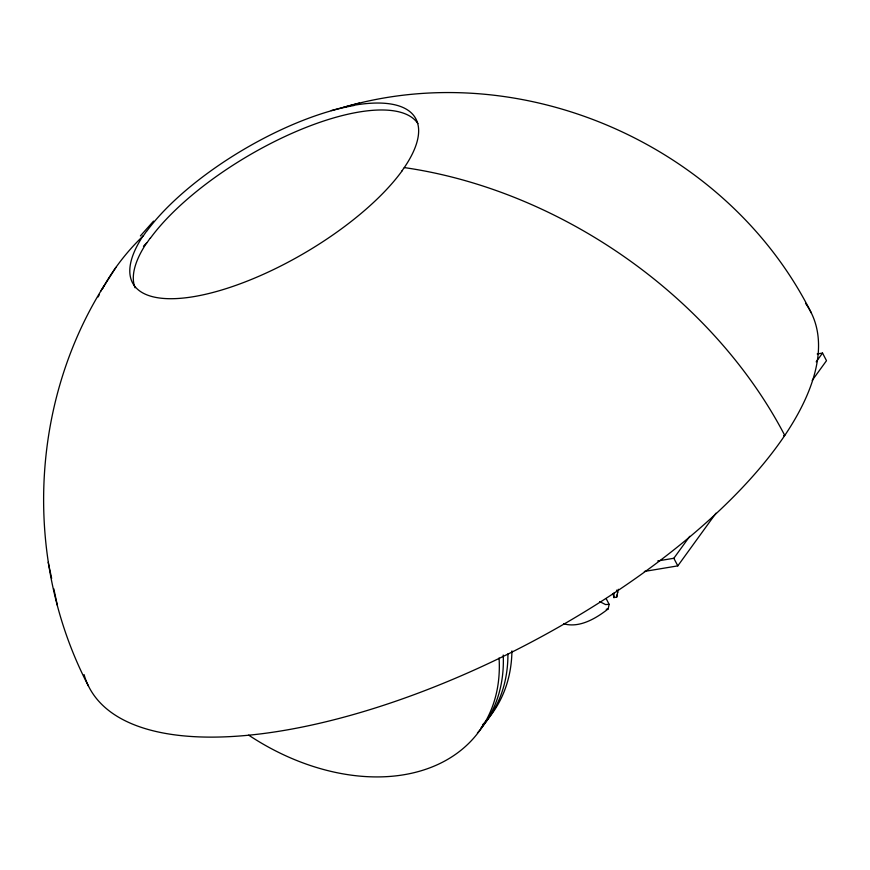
<?xml version="1.0" encoding="UTF-8"?>
<svg xmlns="http://www.w3.org/2000/svg" width="870" height="870" viewBox="0 0 870 870"><rect width="100%" height="100%" fill="white"/><g stroke="black" fill="none" stroke-linecap="round" stroke-linejoin="round"><path stroke-width="1.3" d="M606.118 598.538L609.141 604.346L608.13 608.957C595.95 618.472 579.474 628.314 563.575 623.768M618.287 589.262L616.71 597.103L613.872 597.581L613.992 593.046M613.872 597.581L613.078 593.547M616.71 597.103L616.928 594.949M104.465 285.197C29.341 403.897 23.512 561.694 88.501 686.115M100.659 291.222L115.917 267.384M354.308 105.205A163.767 60.302 -30.5 0 1 404.267 167.584L402.027 170.792M146.464 231.366L143.485 235.629A406.736 298.845 34 0 0 102.497 288.677M150.075 238.304L147.095 242.567A399.167 293.277 34 0 0 143.452 246.221M657.785 560.943L673.837 558.268L689.747 536.322M816.18 361.844L822.541 353.068L826.5 360.68L812.188 380.429M644.355 571.449L677.806 565.87L715.966 513.202M140.396 235.911L153.555 221.121M609.141 604.346L605.574 604.563L599.68 601.594M343.53 107.336C522.881 54.973 727.788 145.997 811.264 312.863M331.307 110.555L359.43 103.073M783.598 435.663L784.762 435.435A406.736 298.845 34 0 0 404.3 167.584M817.191 353.959L822.541 353.068M606.238 609.272L608.13 608.957M673.837 558.268L677.806 565.87M616.515 590.175L617.722 592.492M48.176 562.248L51.656 578.398M53.788 588.74L57.333 605.194M805.533 303.369A406.736 164.136 -27.5 0 1 521.424 647.28A406.736 164.136 -27.5 0 1 84.064 674.598M98.158 296.931A406.736 298.845 34 0 1 99.365 294.549M402.157 170.77A163.777 60.28 -30.4 0 1 210.225 293.168A163.777 60.28 -30.4 0 1 143.18 235.716M135.078 287.785A163.854 60.019 -30.5 0 1 146.834 242.643M146.671 231.322A163.832 59.965 -30.6 0 1 354.057 105.509M150.358 238.239A163.908 59.834 -30.6 0 1 296.246 131.457A163.908 59.834 -30.6 0 1 417.894 123.573M507.917 653.881A195.358 139.113 35.9 0 1 481.11 727.635M503.23 655.034A195.358 139.113 35.9 0 1 477.423 732.964M499.065 657.992A195.358 139.113 35.9 0 1 248.668 735.128M511.93 650.912A195.358 139.113 35.9 0 1 482.469 724.906"/></g></svg>
